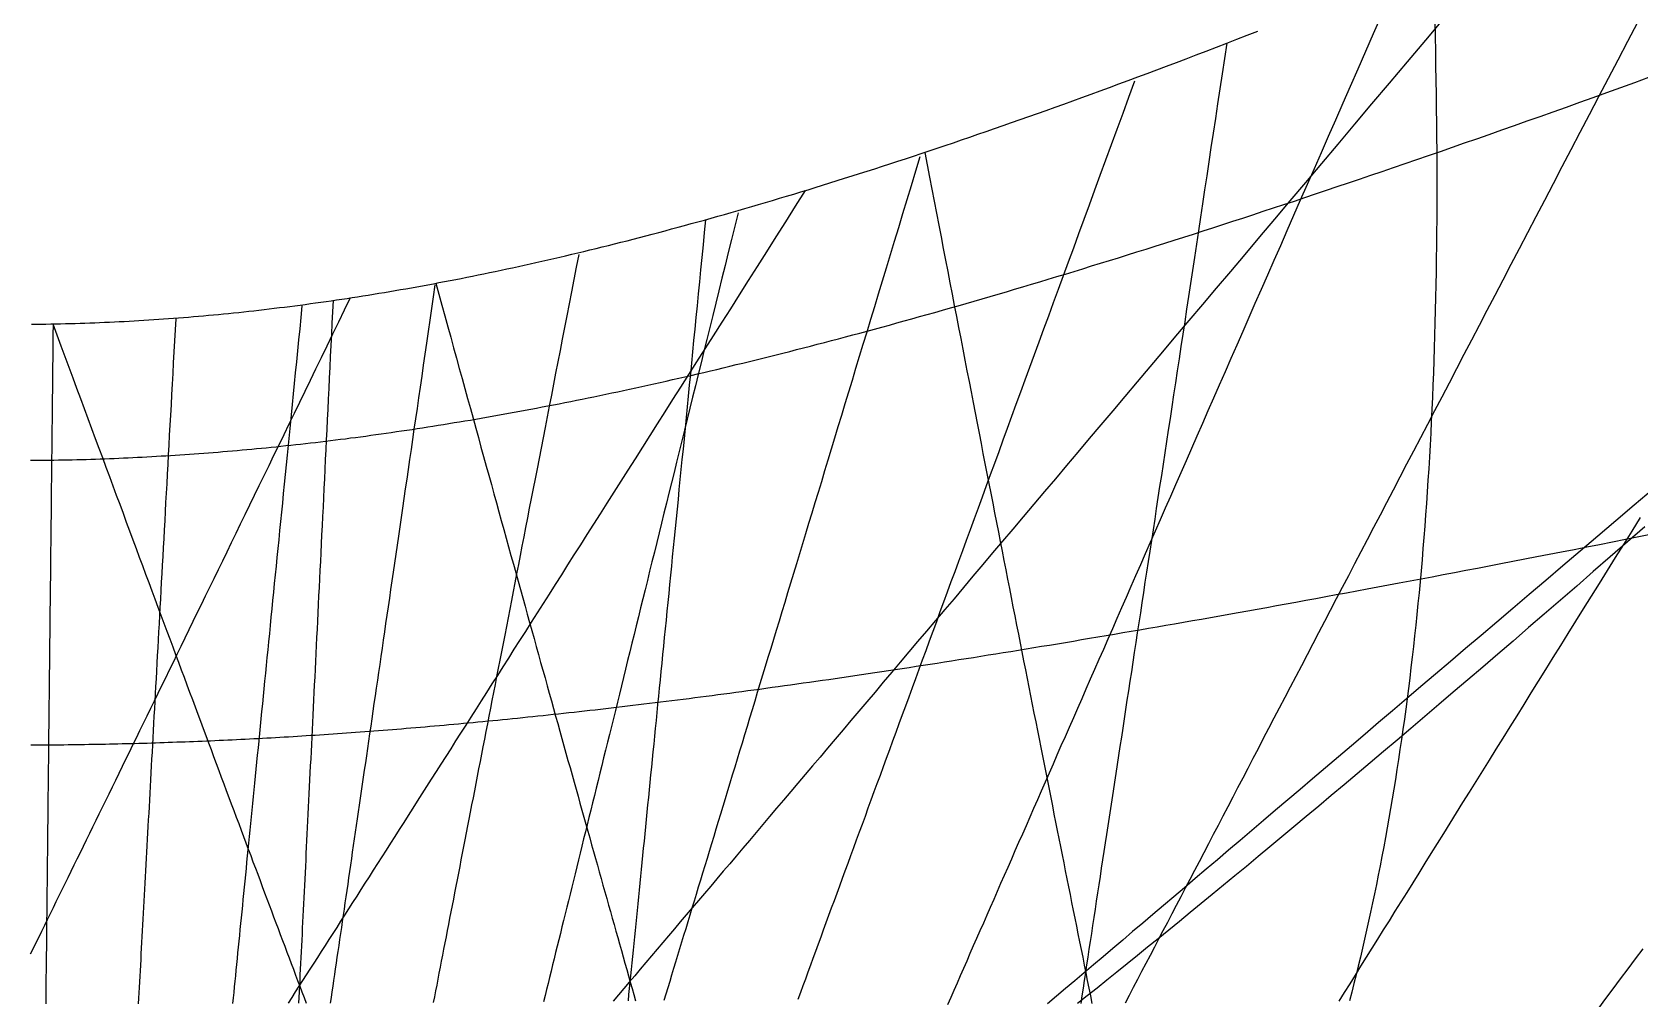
# Model space of a CAD drawing. Header units: millimetres. Extents: x -571 to 571, y -403 to 280.
# Drawn here: x 3.2 to 287.2, y -79.4 to 91.4 of the extents above; entities that cross this region are included whole.
import ezdxf

# ---------------------------------------------------------------- set-up
doc = ezdxf.new("R2010")
doc.units = ezdxf.units.MM
for name, color, linetype in [('ASR1', 6, 'Continuous'), ('DECL', 30, 'Continuous'), ('FAJR', 4, 'Continuous'), ('HOUR', 7, 'Continuous'), ('HOUR20', 8, 'Continuous'), ('RISE', 3, 'Continuous'), ('SET', 2, 'Continuous'), ('TEMP', 5, 'Continuous')]:
    doc.layers.add(name, color=color, linetype=linetype)

msp = doc.modelspace()

# ---------------------------------------------------------------- linework, layer by layer
at = {"layer": 'ASR1'}
msp.add_lwpolyline([(250.94, 93.25), (251, 90.63), (251.06, 88.02), (251.11, 85.44), (251.15, 82.88), (251.19, 80.34), (251.22, 77.82), (251.25, 75.32), (251.27, 72.84), (251.29, 70.38), (251.3, 67.94), (251.31, 65.51), (251.3, 63.11), (251.3, 60.72), (251.29, 58.35), (251.27, 55.99), (251.25, 53.66), (251.22, 51.34), (251.18, 49.04), (251.14, 46.75), (251.1, 44.48), (251.05, 42.22), (250.99, 39.99), (250.93, 37.76), (250.86, 35.55), (250.79, 33.36), (250.71, 31.18), (250.62, 29.01), (250.53, 26.86), (250.44, 24.73), (250.34, 22.61), (250.23, 20.5), (250.12, 18.4), (250, 16.32), (249.88, 14.25), (249.75, 12.2), (249.62, 10.15), (249.48, 8.12), (249.33, 6.11), (249.18, 4.1), (249.03, 2.11), (248.87, 0.13), (248.7, -1.84), (248.53, -3.8), (248.35, -5.74), (248.17, -7.68), (247.99, -9.6), (247.79, -11.51), (247.6, -13.41), (247.39, -15.3), (247.18, -17.18), (246.97, -19.04), (246.75, -20.9), (246.53, -22.75), (246.3, -24.58), (246.06, -26.41), (245.82, -28.22), (245.58, -30.02), (245.33, -31.82), (245.07, -33.6), (244.81, -35.38), (244.55, -37.14), (244.28, -38.9), (244, -40.64), (243.72, -42.38), (243.44, -44.1), (243.15, -45.82), (242.85, -47.52), (242.55, -49.22), (242.24, -50.91), (241.93, -52.59), (241.61, -54.26), (241.29, -55.92), (240.97, -57.57), (240.64, -59.22), (240.3, -60.85), (239.96, -62.48), (239.61, -64.1), (239.26, -65.7), (238.91, -67.3), (238.55, -68.9), (238.18, -70.48), (237.81, -72.05), (237.43, -73.62), (237.05, -75.18), (236.67, -76.73), (236.28, -78.27), (235.88, -79.8)], dxfattribs=at)
at = {"layer": 'DECL'}
for points in [[(3.01, 39.78), (3.87, 39.79), (4.73, 39.8), (5.59, 39.81), (6.45, 39.82), (7.31, 39.84), (8.18, 39.86), (9.04, 39.88), (9.9, 39.9), (10.76, 39.92), (11.62, 39.95), (12.49, 39.98), (13.35, 40.01), (14.22, 40.04), (15.08, 40.07), (15.95, 40.11), (16.81, 40.15), (17.68, 40.19), (18.54, 40.23), (19.41, 40.28), (20.28, 40.32), (21.15, 40.37), (22.02, 40.42), (22.89, 40.47), (23.76, 40.53), (24.64, 40.59), (25.51, 40.64), (26.38, 40.71), (27.26, 40.77), (28.13, 40.83), (29.01, 40.9), (29.89, 40.97), (30.77, 41.04), (31.65, 41.12), (32.53, 41.19), (33.42, 41.27), (34.3, 41.35), (35.19, 41.43), (36.07, 41.51), (36.96, 41.6), (37.85, 41.69), (38.74, 41.78), (39.64, 41.87), (40.53, 41.97), (41.43, 42.07), (42.32, 42.16), (43.22, 42.27), (44.12, 42.37), (45.03, 42.48), (45.93, 42.58), (46.83, 42.7), (47.74, 42.81), (48.65, 42.92), (49.56, 43.04), (50.48, 43.16), (51.39, 43.28), (52.31, 43.41), (53.23, 43.53), (54.15, 43.66), (55.07, 43.79), (56, 43.93), (56.93, 44.06), (57.86, 44.2), (58.79, 44.34), (59.72, 44.49), (60.66, 44.63), (61.6, 44.78), (62.54, 44.93), (63.48, 45.08), (64.43, 45.24), (65.38, 45.4), (66.33, 45.56), (67.29, 45.72), (68.24, 45.89), (69.2, 46.05), (70.17, 46.23), (71.13, 46.4), (72.1, 46.57), (73.07, 46.75), (74.05, 46.93), (75.03, 47.12), (76.01, 47.31), (76.99, 47.49), (77.98, 47.69), (78.97, 47.88), (79.96, 48.08), (80.96, 48.28), (81.96, 48.48), (82.96, 48.69), (83.97, 48.9), (84.98, 49.11), (86, 49.32), (87.02, 49.54), (88.04, 49.76), (89.06, 49.98), (90.09, 50.21), (91.13, 50.44), (92.16, 50.67), (93.21, 50.91), (94.25, 51.14), (95.3, 51.39), (96.36, 51.63), (97.41, 51.88), (98.48, 52.13), (99.54, 52.38), (100.62, 52.64), (101.69, 52.9), (102.77, 53.17), (103.86, 53.43), (104.95, 53.7), (106.04, 53.98), (107.14, 54.25), (108.25, 54.53), (109.36, 54.82), (110.47, 55.11), (111.59, 55.4), (112.72, 55.69), (113.85, 55.99), (114.98, 56.29), (116.12, 56.6), (117.27, 56.91), (118.42, 57.22), (119.58, 57.54), (120.75, 57.86), (121.92, 58.18), (123.09, 58.51), (124.27, 58.84), (125.46, 59.18), (126.66, 59.52), (127.86, 59.87), (129.07, 60.21), (130.28, 60.57), (131.5, 60.92), (132.73, 61.28), (133.96, 61.65), (135.2, 62.02), (136.45, 62.39), (137.7, 62.77), (138.97, 63.16), (140.23, 63.54), (141.51, 63.93), (142.8, 64.33), (144.09, 64.73), (145.39, 65.14), (146.7, 65.55), (148.01, 65.97), (149.33, 66.39), (150.67, 66.81), (152.01, 67.24), (153.36, 67.68), (154.71, 68.12), (156.08, 68.56), (157.45, 69.02), (158.84, 69.47), (160.23, 69.93), (161.63, 70.4), (163.04, 70.88), (164.47, 71.35), (165.9, 71.84), (167.34, 72.33), (168.79, 72.82), (170.25, 73.33), (171.72, 73.83), (173.2, 74.35), (174.7, 74.87), (176.2, 75.39), (177.71, 75.92), (179.24, 76.46), (180.78, 77.01), (182.32, 77.56), (183.88, 78.12), (185.45, 78.68), (187.04, 79.26), (188.63, 79.83), (190.24, 80.42), (191.86, 81.01), (193.5, 81.61), (195.14, 82.22), (196.8, 82.84), (198.48, 83.46), (200.17, 84.09), (201.87, 84.73), (203.58, 85.37), (205.31, 86.03), (207.06, 86.69), (208.82, 87.36), (210.59, 88.04), (212.38, 88.72), (214.19, 89.42), (216.01, 90.12), (217.84, 90.84), (219.7, 91.56)], [(2.86, 15.73), (3.68, 15.73), (4.5, 15.74), (5.32, 15.75), (6.14, 15.76), (6.96, 15.77), (7.78, 15.79), (8.6, 15.8), (9.42, 15.82), (10.24, 15.84), (11.06, 15.86), (11.88, 15.88), (12.7, 15.9), (13.53, 15.93), (14.35, 15.95), (15.17, 15.98), (15.99, 16.01), (16.82, 16.04), (17.64, 16.07), (18.47, 16.11), (19.29, 16.14), (20.12, 16.18), (20.95, 16.22), (21.78, 16.26), (22.61, 16.3), (23.43, 16.35), (24.27, 16.39), (25.1, 16.44), (25.93, 16.49), (26.76, 16.54), (27.6, 16.59), (28.43, 16.64), (29.27, 16.7), (30.1, 16.75), (30.94, 16.81), (31.78, 16.87), (32.62, 16.93), (33.46, 16.99), (34.3, 17.06), (35.15, 17.12), (35.99, 17.19), (36.84, 17.26), (37.69, 17.33), (38.53, 17.4), (39.38, 17.48), (40.24, 17.55), (41.09, 17.63), (41.94, 17.71), (42.8, 17.79), (43.66, 17.88), (44.52, 17.96), (45.38, 18.05), (46.24, 18.13), (47.1, 18.22), (47.97, 18.32), (48.84, 18.41), (49.71, 18.5), (50.58, 18.6), (51.45, 18.7), (52.32, 18.8), (53.2, 18.9), (54.08, 19.01), (54.96, 19.11), (55.84, 19.22), (56.73, 19.33), (57.61, 19.44), (58.5, 19.55), (59.39, 19.67), (60.29, 19.78), (61.18, 19.9), (62.08, 20.02), (62.98, 20.15), (63.88, 20.27), (64.79, 20.4), (65.69, 20.53), (66.6, 20.66), (67.51, 20.79), (68.43, 20.92), (69.35, 21.06), (70.27, 21.2), (71.19, 21.34), (72.11, 21.48), (73.04, 21.62), (73.97, 21.77), (74.91, 21.92), (75.84, 22.07), (76.78, 22.22), (77.73, 22.38), (78.67, 22.53), (79.62, 22.69), (80.57, 22.85), (81.53, 23.02), (82.49, 23.18), (83.45, 23.35), (84.41, 23.52), (85.38, 23.69), (86.35, 23.86), (87.33, 24.04), (88.31, 24.22), (89.29, 24.4), (90.28, 24.58), (91.27, 24.77), (92.26, 24.96), (93.26, 25.15), (94.26, 25.34), (95.26, 25.54), (96.27, 25.73), (97.29, 25.93), (98.3, 26.14), (99.33, 26.34), (100.35, 26.55), (101.38, 26.76), (102.41, 26.97), (103.45, 27.19), (104.5, 27.41), (105.54, 27.63), (106.6, 27.85), (107.65, 28.07), (108.71, 28.3), (109.78, 28.53), (110.85, 28.77), (111.93, 29.01), (113.01, 29.24), (114.09, 29.49), (115.18, 29.73), (116.28, 29.98), (117.38, 30.23), (118.49, 30.49), (119.6, 30.74), (120.72, 31), (121.84, 31.27), (122.97, 31.53), (124.11, 31.8), (125.25, 32.07), (126.39, 32.35), (127.55, 32.63), (128.7, 32.91), (129.87, 33.19), (131.04, 33.48), (132.22, 33.77), (133.4, 34.07), (134.59, 34.37), (135.79, 34.67), (136.99, 34.97), (138.2, 35.28), (139.42, 35.59), (140.64, 35.91), (141.87, 36.23), (143.11, 36.55), (144.36, 36.88), (145.61, 37.21), (146.87, 37.54), (148.14, 37.88), (149.41, 38.22), (150.7, 38.57), (151.99, 38.92), (153.29, 39.27), (154.6, 39.63), (155.91, 39.99), (157.24, 40.36), (158.57, 40.73), (159.91, 41.11), (161.26, 41.48), (162.62, 41.87), (163.99, 42.26), (165.37, 42.65), (166.75, 43.04), (168.15, 43.45), (169.56, 43.85), (170.97, 44.26), (172.4, 44.68), (173.83, 45.1), (175.28, 45.52), (176.73, 45.95), (178.2, 46.39), (179.68, 46.83), (181.17, 47.28), (182.67, 47.73), (184.18, 48.18), (185.7, 48.64), (187.23, 49.11), (188.78, 49.58), (190.33, 50.06), (191.9, 50.54), (193.48, 51.03), (195.08, 51.53), (196.68, 52.03), (198.3, 52.54), (199.94, 53.05), (201.58, 53.57), (203.24, 54.09), (204.91, 54.63), (206.6, 55.17), (208.3, 55.71), (210.02, 56.26), (211.75, 56.82), (213.49, 57.39), (215.25, 57.96), (217.03, 58.54), (218.82, 59.12), (220.63, 59.72), (222.45, 60.32), (224.29, 60.93), (226.15, 61.54), (228.02, 62.17), (229.91, 62.8), (231.82, 63.44), (233.74, 64.09), (235.69, 64.75), (237.65, 65.41), (239.63, 66.08), (241.64, 66.77), (243.66, 67.46), (245.7, 68.16), (247.76, 68.87), (249.84, 69.58), (251.94, 70.31), (254.07, 71.05), (256.21, 71.8), (258.38, 72.55), (260.57, 73.32), (262.78, 74.1), (265.02, 74.89), (267.28, 75.69), (269.57, 76.5), (271.88, 77.32), (274.21, 78.15), (276.57, 79), (278.96, 79.85), (281.38, 80.72), (283.82, 81.6), (286.29, 82.49), (288.79, 83.4)], [(2.92, -34.56), (3.65, -34.56), (4.38, -34.55), (5.11, -34.55), (5.84, -34.54), (6.57, -34.54), (7.31, -34.53), (8.04, -34.52), (8.77, -34.52), (9.5, -34.51), (10.23, -34.5), (10.96, -34.49), (11.7, -34.48), (12.43, -34.47), (13.16, -34.45), (13.9, -34.44), (14.63, -34.43), (15.37, -34.41), (16.1, -34.4), (16.84, -34.38), (17.57, -34.37), (18.31, -34.35), (19.05, -34.33), (19.79, -34.32), (20.52, -34.3), (21.26, -34.28), (22, -34.26), (22.74, -34.24), (23.48, -34.22), (24.22, -34.19), (24.97, -34.17), (25.71, -34.15), (26.45, -34.12), (27.2, -34.1), (27.94, -34.07), (28.69, -34.04), (29.44, -34.02), (30.18, -33.99), (30.93, -33.96), (31.68, -33.93), (32.43, -33.9), (33.19, -33.87), (33.94, -33.84), (34.69, -33.81), (35.45, -33.77), (36.2, -33.74), (36.96, -33.71), (37.72, -33.67), (38.48, -33.63), (39.24, -33.6), (40, -33.56), (40.76, -33.52), (41.53, -33.48), (42.29, -33.44), (43.06, -33.4), (43.83, -33.36), (44.59, -33.32), (45.36, -33.28), (46.14, -33.23), (46.91, -33.19), (47.69, -33.14), (48.46, -33.1), (49.24, -33.05), (50.02, -33.01), (50.8, -32.96), (51.58, -32.91), (52.37, -32.86), (53.15, -32.81), (53.94, -32.76), (54.73, -32.7), (55.52, -32.65), (56.31, -32.6), (57.11, -32.54), (57.9, -32.49), (58.7, -32.43), (59.5, -32.37), (60.3, -32.32), (61.11, -32.26), (61.91, -32.2), (62.72, -32.14), (63.53, -32.08), (64.34, -32.01), (65.15, -31.95), (65.97, -31.89), (66.79, -31.82), (67.61, -31.76), (68.43, -31.69), (69.26, -31.62), (70.08, -31.55), (70.91, -31.48), (71.74, -31.41), (72.58, -31.34), (73.42, -31.27), (74.25, -31.2), (75.1, -31.12), (75.94, -31.05), (76.79, -30.97), (77.63, -30.9), (78.49, -30.82), (79.34, -30.74), (80.2, -30.66), (81.06, -30.58), (81.92, -30.5), (82.79, -30.41), (83.65, -30.33), (84.53, -30.25), (85.4, -30.16), (86.28, -30.07), (87.16, -29.99), (88.04, -29.9), (88.93, -29.81), (89.82, -29.72), (90.71, -29.62), (91.6, -29.53), (92.5, -29.44), (93.41, -29.34), (94.31, -29.25), (95.22, -29.15), (96.13, -29.05), (97.05, -28.95), (97.97, -28.85), (98.89, -28.75), (99.82, -28.64), (100.75, -28.54), (101.68, -28.44), (102.62, -28.33), (103.56, -28.22), (104.51, -28.11), (105.46, -28), (106.41, -27.89), (107.37, -27.78), (108.33, -27.66), (109.3, -27.55), (110.27, -27.43), (111.24, -27.32), (112.22, -27.2), (113.2, -27.08), (114.19, -26.95), (115.18, -26.83), (116.18, -26.71), (117.18, -26.58), (118.19, -26.46), (119.2, -26.33), (120.21, -26.2), (121.23, -26.07), (122.26, -25.93), (123.29, -25.8), (124.32, -25.67), (125.36, -25.53), (126.41, -25.39), (127.46, -25.25), (128.51, -25.11), (129.57, -24.97), (130.64, -24.82), (131.71, -24.68), (132.79, -24.53), (133.88, -24.38), (134.96, -24.23), (136.06, -24.08), (137.16, -23.92), (138.27, -23.77), (139.38, -23.61), (140.5, -23.45), (141.63, -23.29), (142.76, -23.13), (143.9, -22.97), (145.04, -22.8), (146.19, -22.63), (147.35, -22.46), (148.51, -22.29), (149.69, -22.12), (150.86, -21.95), (152.05, -21.77), (153.24, -21.59), (154.44, -21.41), (155.65, -21.23), (156.86, -21.04), (158.09, -20.86), (159.32, -20.67), (160.55, -20.48), (161.8, -20.29), (163.05, -20.09), (164.31, -19.89), (165.58, -19.7), (166.86, -19.49), (168.15, -19.29), (169.44, -19.09), (170.75, -18.88), (172.06, -18.67), (173.38, -18.46), (174.71, -18.24), (176.05, -18.03), (177.4, -17.81), (178.76, -17.58), (180.13, -17.36), (181.5, -17.13), (182.89, -16.91), (184.29, -16.67), (185.7, -16.44), (187.12, -16.2), (188.54, -15.96), (189.98, -15.72), (191.43, -15.48), (192.89, -15.23), (194.37, -14.98), (195.85, -14.72), (197.34, -14.47), (198.85, -14.21), (200.37, -13.95), (201.9, -13.68), (203.44, -13.41), (205, -13.14), (206.56, -12.87), (208.14, -12.59), (209.74, -12.31), (211.34, -12.03), (212.96, -11.74), (214.6, -11.45), (216.24, -11.15), (217.91, -10.86), (219.58, -10.56), (221.27, -10.25), (222.97, -9.94), (224.69, -9.63), (226.43, -9.31), (228.18, -8.99), (229.95, -8.67), (231.73, -8.34), (233.53, -8.01), (235.34, -7.68), (237.17, -7.34), (239.02, -6.99), (240.89, -6.65), (242.77, -6.29), (244.67, -5.94), (246.59, -5.58), (248.53, -5.21), (250.49, -4.84), (252.46, -4.47), (254.46, -4.09), (256.47, -3.7), (258.51, -3.31), (260.57, -2.92), (262.65, -2.52), (264.75, -2.11), (266.87, -1.7), (269.01, -1.29), (271.18, -0.87), (273.37, -0.44), (275.58, -0.01), (277.81, 0.43), (280.08, 0.87), (282.36, 1.32), (284.67, 1.78), (287.01, 2.24), (289.37, 2.71)]]:
    msp.add_lwpolyline(points, dxfattribs=at)
at = {"layer": 'FAJR'}
msp.add_lwpolyline([(288.07, 3.99), (284.98, 1.3), (281.95, -1.34), (278.96, -3.94), (276.03, -6.48), (273.15, -8.98), (270.31, -11.43), (267.52, -13.84), (264.78, -16.2), (262.08, -18.52), (259.42, -20.8), (256.8, -23.05), (254.23, -25.25), (251.69, -27.42), (249.19, -29.55), (246.73, -31.64), (244.3, -33.7), (241.91, -35.72), (239.55, -37.72), (237.23, -39.68), (234.94, -41.61), (232.68, -43.51), (230.45, -45.37), (228.25, -47.22), (226.08, -49.03), (223.94, -50.81), (221.83, -52.57), (219.74, -54.3), (217.68, -56.01), (215.65, -57.69), (213.64, -59.34), (211.65, -60.98), (209.69, -62.59), (207.76, -64.17), (205.84, -65.74), (203.95, -67.28), (202.08, -68.8), (200.23, -70.3), (198.41, -71.78), (196.6, -73.24), (194.81, -74.68), (193.04, -76.11), (191.3, -77.51), (189.57, -78.89), (187.85, -80.26)], dxfattribs=at)
at = {"layer": 'HOUR'}
for points in [[(286.76, 93.11), (285, 89.74), (283.27, 86.43), (281.57, 83.17), (279.89, 79.96), (278.24, 76.79), (276.61, 73.67), (275.01, 70.6), (273.43, 67.58), (271.87, 64.59), (270.33, 61.65), (268.82, 58.76), (267.33, 55.9), (265.86, 53.08), (264.4, 50.3), (262.97, 47.56), (261.56, 44.86), (260.17, 42.19), (258.79, 39.56), (257.44, 36.96), (256.1, 34.4), (254.78, 31.87), (253.47, 29.37), (252.18, 26.9), (250.91, 24.47), (249.66, 22.06), (248.41, 19.69), (247.19, 17.34), (245.98, 15.02), (244.78, 12.73), (243.6, 10.47), (242.43, 8.23), (241.28, 6.02), (240.14, 3.84), (239.01, 1.68), (237.89, -0.46), (236.79, -2.57), (235.7, -4.66), (234.62, -6.72), (233.55, -8.77), (232.5, -10.79), (231.45, -12.78), (230.42, -14.76), (229.4, -16.72), (228.39, -18.65), (227.39, -20.57), (226.4, -22.47), (225.42, -24.34), (224.45, -26.2), (223.49, -28.04), (222.54, -29.86), (221.6, -31.66), (220.66, -33.45), (219.74, -35.22), (218.82, -36.97), (217.92, -38.7), (217.02, -40.42), (216.13, -42.12), (215.25, -43.81), (214.38, -45.48), (213.51, -47.13), (212.66, -48.78), (211.81, -50.4), (210.97, -52.01), (210.13, -53.61), (209.31, -55.19), (208.49, -56.76), (207.67, -58.32), (206.87, -59.86), (206.07, -61.39), (205.27, -62.91), (204.49, -64.42), (203.71, -65.91), (202.94, -67.39), (202.17, -68.86), (201.41, -70.31), (200.65, -71.76), (199.9, -73.19), (199.16, -74.62), (198.42, -76.03), (197.69, -77.43), (196.97, -78.82), (196.25, -80.2)], [(160, 69.36), (159.22, 66.79), (158.45, 64.24), (157.69, 61.74), (156.94, 59.26), (156.2, 56.82), (155.46, 54.41), (154.74, 52.04), (154.03, 49.69), (153.33, 47.37), (152.63, 45.08), (151.95, 42.82), (151.27, 40.59), (150.6, 38.38), (149.94, 36.2), (149.29, 34.05), (148.64, 31.92), (148, 29.82), (147.37, 27.74), (146.75, 25.69), (146.13, 23.65), (145.52, 21.65), (144.92, 19.66), (144.33, 17.7), (143.74, 15.76), (143.15, 13.84), (142.58, 11.94), (142.01, 10.06), (141.44, 8.2), (140.88, 6.36), (140.33, 4.54), (139.79, 2.74), (139.25, 0.95), (138.71, -0.81), (138.18, -2.56), (137.65, -4.29), (137.14, -6), (136.62, -7.7), (136.11, -9.38), (135.61, -11.04), (135.11, -12.69), (134.61, -14.32), (134.12, -15.93), (133.64, -17.53), (133.15, -19.12), (132.68, -20.69), (132.21, -22.25), (131.74, -23.79), (131.27, -25.32), (130.81, -26.84), (130.36, -28.34), (129.91, -29.83), (129.46, -31.31), (129.01, -32.77), (128.57, -34.23), (128.14, -35.66), (127.7, -37.09), (127.27, -38.51), (126.85, -39.91), (126.42, -41.31), (126, -42.69), (125.59, -44.06), (125.18, -45.42), (124.77, -46.77), (124.36, -48.11), (123.96, -49.44), (123.56, -50.75), (123.16, -52.06), (122.77, -53.36), (122.38, -54.65), (121.99, -55.93), (121.6, -57.2), (121.22, -58.46), (120.84, -59.71), (120.46, -60.96), (120.09, -62.19), (119.72, -63.42), (119.35, -64.63), (118.98, -65.84), (118.62, -67.04), (118.25, -68.23), (117.89, -69.42), (117.54, -70.6), (117.18, -71.77), (116.83, -72.93), (116.48, -74.08), (116.13, -75.23), (115.79, -76.37), (115.44, -77.5), (115.1, -78.62), (114.76, -79.74)], [(74.32, 46.71), (74.01, 44.61), (73.71, 42.53), (73.41, 40.48), (73.12, 38.46), (72.83, 36.45), (72.54, 34.47), (72.25, 32.52), (71.97, 30.58), (71.69, 28.67), (71.42, 26.78), (71.15, 24.91), (70.88, 23.06), (70.61, 21.24), (70.35, 19.43), (70.09, 17.64), (69.83, 15.87), (69.57, 14.12), (69.32, 12.38), (69.07, 10.67), (68.82, 8.97), (68.58, 7.29), (68.33, 5.62), (68.09, 3.98), (67.86, 2.35), (67.62, 0.73), (67.39, -0.87), (67.16, -2.45), (66.93, -4.02), (66.7, -5.57), (66.48, -7.11), (66.26, -8.63), (66.04, -10.15), (65.82, -11.64), (65.6, -13.12), (65.39, -14.59), (65.18, -16.05), (64.97, -17.49), (64.76, -18.93), (64.55, -20.34), (64.35, -21.75), (64.14, -23.14), (63.94, -24.53), (63.74, -25.9), (63.54, -27.26), (63.35, -28.61), (63.15, -29.94), (62.96, -31.27), (62.77, -32.59), (62.58, -33.89), (62.39, -35.19), (62.2, -36.47), (62.02, -37.75), (61.83, -39.01), (61.65, -40.27), (61.47, -41.51), (61.29, -42.75), (61.11, -43.98), (60.93, -45.19), (60.75, -46.4), (60.58, -47.6), (60.41, -48.8), (60.23, -49.98), (60.06, -51.16), (59.89, -52.32), (59.72, -53.48), (59.55, -54.63), (59.39, -55.78), (59.22, -56.91), (59.06, -58.04), (58.9, -59.16), (58.73, -60.27), (58.57, -61.38), (58.41, -62.48), (58.25, -63.57), (58.09, -64.65), (57.94, -65.73), (57.78, -66.8), (57.63, -67.87), (57.47, -68.93), (57.32, -69.98), (57.17, -71.03), (57.01, -72.06), (56.86, -73.1), (56.71, -74.13), (56.57, -75.15), (56.42, -76.16), (56.27, -77.17), (56.12, -78.18), (55.98, -79.18), (55.83, -80.17)], [(6.85, 39.81), (6.83, 37.84), (6.81, 35.9), (6.79, 33.99), (6.77, 32.09), (6.75, 30.22), (6.73, 28.37), (6.71, 26.53), (6.69, 24.72), (6.67, 22.93), (6.65, 21.16), (6.63, 19.4), (6.61, 17.67), (6.59, 15.95), (6.58, 14.25), (6.56, 12.57), (6.54, 10.91), (6.52, 9.26), (6.5, 7.63), (6.49, 6.02), (6.47, 4.42), (6.45, 2.84), (6.44, 1.27), (6.42, -0.28), (6.4, -1.82), (6.39, -3.34), (6.37, -4.85), (6.35, -6.34), (6.34, -7.83), (6.32, -9.29), (6.3, -10.75), (6.29, -12.19), (6.27, -13.61), (6.26, -15.03), (6.24, -16.43), (6.23, -17.82), (6.21, -19.2), (6.2, -20.57), (6.18, -21.92), (6.17, -23.27), (6.15, -24.6), (6.14, -25.92), (6.13, -27.23), (6.11, -28.53), (6.1, -29.82), (6.08, -31.1), (6.07, -32.37), (6.06, -33.63), (6.04, -34.88), (6.03, -36.12), (6.02, -37.35), (6, -38.57), (5.99, -39.78), (5.98, -40.98), (5.96, -42.18), (5.95, -43.36), (5.94, -44.54), (5.92, -45.71), (5.91, -46.87), (5.9, -48.02), (5.89, -49.17), (5.88, -50.3), (5.86, -51.43), (5.85, -52.55), (5.84, -53.66), (5.83, -54.77), (5.81, -55.87), (5.8, -56.96), (5.79, -58.04), (5.78, -59.12), (5.77, -60.19), (5.76, -61.26), (5.74, -62.31), (5.73, -63.36), (5.72, -64.41), (5.71, -65.44), (5.7, -66.47), (5.69, -67.5), (5.68, -68.52), (5.67, -69.53), (5.66, -70.54), (5.64, -71.54), (5.63, -72.54), (5.62, -73.53), (5.61, -74.51), (5.6, -75.49), (5.59, -76.46), (5.58, -77.43), (5.57, -78.4), (5.56, -79.35), (5.55, -80.31)]]:
    msp.add_lwpolyline(points, dxfattribs=at)
at = {"layer": 'HOUR20'}
for points in [[(241.49, 94.27), (240.09, 91.08), (238.72, 87.94), (237.36, 84.85), (236.03, 81.8), (234.71, 78.8), (233.41, 75.84), (232.13, 72.93), (230.87, 70.05), (229.63, 67.22), (228.41, 64.43), (227.2, 61.67), (226.01, 58.96), (224.83, 56.28), (223.68, 53.64), (222.53, 51.03), (221.4, 48.46), (220.29, 45.92), (219.19, 43.41), (218.11, 40.94), (217.04, 38.49), (215.98, 36.08), (214.93, 33.7), (213.9, 31.35), (212.88, 29.02), (211.88, 26.73), (210.88, 24.46), (209.9, 22.22), (208.93, 20.01), (207.97, 17.82), (207.02, 15.66), (206.09, 13.52), (205.16, 11.41), (204.24, 9.32), (203.34, 7.25), (202.44, 5.21), (201.56, 3.19), (200.68, 1.19), (199.81, -0.79), (198.96, -2.74), (198.11, -4.68), (197.27, -6.59), (196.44, -8.49), (195.61, -10.36), (194.8, -12.22), (194, -14.05), (193.2, -15.87), (192.41, -17.67), (191.63, -19.45), (190.85, -21.22), (190.09, -22.96), (189.33, -24.7), (188.58, -26.41), (187.83, -28.11), (187.1, -29.79), (186.37, -31.46), (185.64, -33.11), (184.92, -34.74), (184.21, -36.36), (183.51, -37.97), (182.81, -39.56), (182.12, -41.14), (181.43, -42.7), (180.75, -44.25), (180.08, -45.79), (179.41, -47.31), (178.75, -48.83), (178.09, -50.32), (177.44, -51.81), (176.79, -53.28), (176.15, -54.74), (175.52, -56.19), (174.89, -57.63), (174.26, -59.06), (173.64, -60.48), (173.03, -61.88), (172.41, -63.27), (171.81, -64.66), (171.21, -66.03), (170.61, -67.39), (170.02, -68.74), (169.43, -70.08), (168.84, -71.41), (168.26, -72.74), (167.69, -74.05), (167.12, -75.35), (166.55, -76.65), (165.99, -77.93), (165.43, -79.21), (164.87, -80.47)], [(197.91, 82.69), (196.86, 79.82), (195.82, 76.99), (194.8, 74.2), (193.79, 71.45), (192.79, 68.74), (191.81, 66.07), (190.85, 63.43), (189.89, 60.83), (188.95, 58.26), (188.02, 55.73), (187.11, 53.23), (186.2, 50.76), (185.31, 48.33), (184.43, 45.92), (183.56, 43.55), (182.7, 41.21), (181.85, 38.89), (181.01, 36.61), (180.19, 34.35), (179.37, 32.12), (178.56, 29.91), (177.76, 27.74), (176.97, 25.58), (176.19, 23.46), (175.42, 21.35), (174.66, 19.28), (173.91, 17.22), (173.16, 15.19), (172.43, 13.18), (171.7, 11.19), (170.98, 9.23), (170.26, 7.28), (169.56, 5.36), (168.86, 3.46), (168.17, 1.58), (167.49, -0.29), (166.81, -2.13), (166.14, -3.95), (165.48, -5.76), (164.83, -7.55), (164.18, -9.32), (163.54, -11.07), (162.9, -12.8), (162.27, -14.52), (161.65, -16.22), (161.03, -17.91), (160.42, -19.58), (159.81, -21.23), (159.21, -22.87), (158.62, -24.49), (158.03, -26.1), (157.44, -27.69), (156.86, -29.27), (156.29, -30.83), (155.72, -32.39), (155.16, -33.92), (154.6, -35.45), (154.05, -36.96), (153.5, -38.45), (152.95, -39.94), (152.41, -41.41), (151.88, -42.87), (151.35, -44.32), (150.82, -45.76), (150.3, -47.18), (149.78, -48.59), (149.27, -49.99), (148.76, -51.39), (148.25, -52.76), (147.75, -54.13), (147.25, -55.49), (146.76, -56.84), (146.27, -58.18), (145.78, -59.51), (145.3, -60.82), (144.82, -62.13), (144.34, -63.43), (143.87, -64.72), (143.4, -66), (142.93, -67.27), (142.47, -68.53), (142.01, -69.79), (141.55, -71.03), (141.1, -72.27), (140.65, -73.49), (140.2, -74.71), (139.76, -75.92), (139.32, -77.13), (138.88, -78.32), (138.45, -79.51)], [(127.86, 59.44), (127.28, 57.07), (126.7, 54.74), (126.13, 52.44), (125.57, 50.16), (125.02, 47.92), (124.47, 45.7), (123.93, 43.51), (123.4, 41.34), (122.87, 39.21), (122.35, 37.1), (121.84, 35.01), (121.33, 32.95), (120.82, 30.91), (120.33, 28.89), (119.84, 26.9), (119.35, 24.93), (118.87, 22.98), (118.4, 21.06), (117.93, 19.15), (117.46, 17.27), (117, 15.4), (116.55, 13.56), (116.1, 11.74), (115.65, 9.93), (115.21, 8.15), (114.78, 6.38), (114.35, 4.63), (113.92, 2.9), (113.5, 1.18), (113.08, -0.51), (112.66, -2.19), (112.25, -3.86), (111.85, -5.5), (111.45, -7.13), (111.05, -8.75), (110.65, -10.35), (110.26, -11.94), (109.87, -13.51), (109.49, -15.06), (109.11, -16.6), (108.73, -18.13), (108.36, -19.65), (107.99, -21.15), (107.62, -22.63), (107.26, -24.11), (106.9, -25.57), (106.54, -27.02), (106.19, -28.46), (105.84, -29.88), (105.49, -31.29), (105.14, -32.69), (104.8, -34.08), (104.46, -35.46), (104.12, -36.83), (103.79, -38.18), (103.46, -39.53), (103.13, -40.86), (102.8, -42.19), (102.48, -43.5), (102.16, -44.8), (101.84, -46.1), (101.52, -47.38), (101.21, -48.65), (100.9, -49.92), (100.59, -51.17), (100.28, -52.42), (99.98, -53.66), (99.67, -54.89), (99.37, -56.1), (99.07, -57.32), (98.78, -58.52), (98.48, -59.71), (98.19, -60.9), (97.9, -62.08), (97.61, -63.25), (97.32, -64.41), (97.04, -65.56), (96.76, -66.71), (96.48, -67.85), (96.2, -68.98), (95.92, -70.11), (95.64, -71.22), (95.37, -72.34), (95.1, -73.44), (94.83, -74.54), (94.56, -75.63), (94.29, -76.71), (94.03, -77.79), (93.76, -78.86), (93.5, -79.93)], [(99.71, 52.07), (99.28, 49.86), (98.85, 47.67), (98.43, 45.52), (98.02, 43.39), (97.61, 41.28), (97.21, 39.21), (96.81, 37.15), (96.41, 35.12), (96.02, 33.12), (95.64, 31.13), (95.25, 29.17), (94.88, 27.23), (94.51, 25.32), (94.14, 23.42), (93.77, 21.55), (93.41, 19.7), (93.06, 17.86), (92.7, 16.05), (92.35, 14.25), (92.01, 12.48), (91.67, 10.72), (91.33, 8.98), (90.99, 7.26), (90.66, 5.56), (90.34, 3.87), (90.01, 2.2), (89.69, 0.55), (89.37, -1.09), (89.06, -2.71), (88.74, -4.32), (88.43, -5.91), (88.13, -7.48), (87.83, -9.04), (87.52, -10.59), (87.23, -12.12), (86.93, -13.63), (86.64, -15.14), (86.35, -16.63), (86.06, -18.1), (85.78, -19.57), (85.5, -21.02), (85.22, -22.46), (84.94, -23.88), (84.67, -25.3), (84.39, -26.7), (84.12, -28.09), (83.85, -29.46), (83.59, -30.83), (83.33, -32.19), (83.06, -33.53), (82.8, -34.87), (82.55, -36.19), (82.29, -37.5), (82.04, -38.8), (81.79, -40.1), (81.54, -41.38), (81.29, -42.65), (81.05, -43.91), (80.8, -45.17), (80.56, -46.41), (80.32, -47.65), (80.08, -48.87), (79.84, -50.09), (79.61, -51.3), (79.38, -52.5), (79.14, -53.69), (78.91, -54.87), (78.69, -56.05), (78.46, -57.22), (78.23, -58.37), (78.01, -59.53), (77.79, -60.67), (77.57, -61.8), (77.35, -62.93), (77.13, -64.05), (76.91, -65.17), (76.7, -66.28), (76.48, -67.37), (76.27, -68.47), (76.06, -69.55), (75.85, -70.63), (75.64, -71.71), (75.43, -72.77), (75.23, -73.83), (75.02, -74.89), (74.82, -75.93), (74.62, -76.98), (74.42, -78.01), (74.22, -79.04), (74.02, -80.07)], [(50.82, 43.01), (50.62, 40.98), (50.42, 38.98), (50.22, 37), (50.03, 35.05), (49.84, 33.11), (49.65, 31.2), (49.46, 29.31), (49.27, 27.45), (49.09, 25.6), (48.91, 23.77), (48.73, 21.96), (48.55, 20.18), (48.37, 18.41), (48.2, 16.66), (48.03, 14.93), (47.86, 13.21), (47.69, 11.52), (47.52, 9.84), (47.36, 8.18), (47.19, 6.54), (47.03, 4.91), (46.87, 3.3), (46.71, 1.7), (46.56, 0.12), (46.4, -1.45), (46.25, -3), (46.09, -4.53), (45.94, -6.05), (45.79, -7.56), (45.64, -9.05), (45.5, -10.53), (45.35, -12), (45.21, -13.45), (45.06, -14.89), (44.92, -16.32), (44.78, -17.73), (44.64, -19.14), (44.5, -20.53), (44.37, -21.9), (44.23, -23.27), (44.1, -24.63), (43.96, -25.97), (43.83, -27.3), (43.7, -28.63), (43.57, -29.94), (43.44, -31.24), (43.31, -32.53), (43.18, -33.81), (43.06, -35.08), (42.93, -36.34), (42.81, -37.59), (42.68, -38.83), (42.56, -40.06), (42.44, -41.29), (42.32, -42.5), (42.2, -43.7), (42.08, -44.9), (41.96, -46.09), (41.85, -47.27), (41.73, -48.44), (41.61, -49.6), (41.5, -50.75), (41.38, -51.9), (41.27, -53.04), (41.16, -54.17), (41.05, -55.29), (40.94, -56.41), (40.83, -57.52), (40.72, -58.62), (40.61, -59.71), (40.5, -60.8), (40.39, -61.88), (40.29, -62.95), (40.18, -64.02), (40.07, -65.08), (39.97, -66.13), (39.87, -67.17), (39.76, -68.22), (39.66, -69.25), (39.56, -70.28), (39.46, -71.3), (39.35, -72.32), (39.25, -73.33), (39.15, -74.33), (39.06, -75.33), (38.96, -76.32), (38.86, -77.31), (38.76, -78.29), (38.66, -79.27), (38.57, -80.24)], [(28.52, 40.75), (28.41, 38.77), (28.31, 36.81), (28.2, 34.88), (28.09, 32.96), (27.99, 31.07), (27.89, 29.2), (27.79, 27.36), (27.69, 25.53), (27.59, 23.72), (27.49, 21.93), (27.39, 20.16), (27.3, 18.41), (27.2, 16.68), (27.11, 14.96), (27.02, 13.27), (26.93, 11.59), (26.83, 9.93), (26.74, 8.28), (26.66, 6.66), (26.57, 5.04), (26.48, 3.45), (26.39, 1.87), (26.31, 0.3), (26.22, -1.25), (26.14, -2.78), (26.06, -4.3), (25.97, -5.81), (25.89, -7.3), (25.81, -8.78), (25.73, -10.25), (25.65, -11.7), (25.57, -13.14), (25.49, -14.56), (25.42, -15.98), (25.34, -17.38), (25.26, -18.77), (25.19, -20.14), (25.11, -21.51), (25.04, -22.86), (24.97, -24.21), (24.89, -25.54), (24.82, -26.86), (24.75, -28.17), (24.68, -29.47), (24.61, -30.76), (24.54, -32.03), (24.47, -33.3), (24.4, -34.56), (24.33, -35.81), (24.26, -37.05), (24.2, -38.28), (24.13, -39.5), (24.06, -40.71), (24, -41.91), (23.93, -43.11), (23.87, -44.29), (23.8, -45.47), (23.74, -46.64), (23.68, -47.8), (23.61, -48.95), (23.55, -50.09), (23.49, -51.23), (23.43, -52.36), (23.36, -53.48), (23.3, -54.59), (23.24, -55.7), (23.18, -56.8), (23.12, -57.89), (23.06, -58.97), (23.01, -60.05), (22.95, -61.12), (22.89, -62.18), (22.83, -63.24), (22.77, -64.29), (22.72, -65.33), (22.66, -66.37), (22.6, -67.4), (22.55, -68.43), (22.49, -69.45), (22.44, -70.46), (22.38, -71.47), (22.33, -72.47), (22.27, -73.47), (22.22, -74.46), (22.16, -75.44), (22.11, -76.42), (22.06, -77.4), (22, -78.37), (21.95, -79.33), (21.9, -80.29)], [(287.24, 5.61), (285.75, 3.22), (284.28, 0.87), (282.83, -1.46), (281.4, -3.76), (279.98, -6.04), (278.58, -8.28), (277.2, -10.5), (275.83, -12.7), (274.48, -14.87), (273.14, -17.01), (271.82, -19.14), (270.52, -21.24), (269.22, -23.31), (267.94, -25.36), (266.68, -27.39), (265.43, -29.4), (264.19, -31.39), (262.96, -33.36), (261.75, -35.3), (260.55, -37.23), (259.36, -39.14), (258.19, -41.02), (257.02, -42.89), (255.87, -44.74), (254.73, -46.57), (253.6, -48.39), (252.48, -50.18), (251.37, -51.96), (250.28, -53.72), (249.19, -55.47), (248.11, -57.2), (247.05, -58.91), (245.99, -60.61), (244.94, -62.29), (243.9, -63.96), (242.87, -65.61), (241.85, -67.24), (240.84, -68.87), (239.84, -70.47), (238.85, -72.07), (237.86, -73.65), (236.89, -75.22), (235.92, -76.77), (234.96, -78.31), (234.01, -79.84)], [(287.72, -70.56), (286.38, -72.35), (285.05, -74.13), (283.73, -75.89), (282.43, -77.63), (281.14, -79.36), (279.86, -81.07)]]:
    msp.add_lwpolyline(points, dxfattribs=at)
at = {"layer": 'RISE'}
for points in [[(252.62, 93.91), (249.3, 89.97), (246.06, 86.13), (242.89, 82.37), (239.8, 78.7), (236.78, 75.12), (233.82, 71.61), (230.93, 68.19), (228.11, 64.83), (225.34, 61.55), (222.63, 58.34), (219.98, 55.2), (217.39, 52.12), (214.84, 49.11), (212.35, 46.16), (209.91, 43.26), (207.51, 40.42), (205.16, 37.64), (202.86, 34.91), (200.6, 32.23), (198.38, 29.6), (196.2, 27.02), (194.06, 24.49), (191.96, 22), (189.9, 19.56), (187.87, 17.16), (185.88, 14.8), (183.92, 12.48), (182, 10.2), (180.11, 7.96), (178.25, 5.76), (176.41, 3.59), (174.61, 1.46), (172.84, -0.64), (171.09, -2.71), (169.37, -4.74), (167.68, -6.74), (166.02, -8.72), (164.37, -10.66), (162.76, -12.57), (161.16, -14.46), (159.59, -16.31), (158.04, -18.14), (156.52, -19.95), (155.01, -21.73), (153.53, -23.48), (152.07, -25.21), (150.62, -26.92), (149.2, -28.6), (147.79, -30.26), (146.41, -31.9), (145.04, -33.52), (143.68, -35.12), (142.35, -36.7), (141.03, -38.25), (139.73, -39.79), (138.44, -41.31), (137.17, -42.81), (135.92, -44.29), (134.68, -45.75), (133.45, -47.2), (132.24, -48.63), (131.05, -50.04), (129.86, -51.44), (128.69, -52.82), (127.54, -54.19), (126.39, -55.54), (125.26, -56.87), (124.14, -58.2), (123.03, -59.5), (121.93, -60.8), (120.85, -62.07), (119.78, -63.34), (118.71, -64.59), (117.66, -65.83), (116.62, -67.06), (115.59, -68.28), (114.57, -69.48), (113.56, -70.67), (112.56, -71.85), (111.56, -73.02), (110.58, -74.18), (109.61, -75.33), (108.64, -76.46), (107.69, -77.59), (106.74, -78.7), (105.8, -79.81)], [(139.74, 63.39), (137.98, 60.62), (136.26, 57.89), (134.56, 55.21), (132.89, 52.59), (131.26, 50), (129.65, 47.47), (128.06, 44.97), (126.51, 42.52), (124.98, 40.11), (123.48, 37.74), (122, 35.41), (120.54, 33.11), (119.11, 30.86), (117.7, 28.63), (116.31, 26.45), (114.94, 24.29), (113.6, 22.17), (112.27, 20.09), (110.97, 18.03), (109.68, 16), (108.41, 14), (107.16, 12.04), (105.93, 10.09), (104.71, 8.18), (103.51, 6.29), (102.33, 4.43), (101.16, 2.6), (100.01, 0.79), (98.88, -1), (97.76, -2.76), (96.65, -4.5), (95.56, -6.22), (94.48, -7.92), (93.41, -9.59), (92.36, -11.24), (91.32, -12.88), (90.3, -14.49), (89.28, -16.09), (88.28, -17.66), (87.29, -19.22), (86.31, -20.76), (85.34, -22.28), (84.39, -23.78), (83.44, -25.27), (82.5, -26.74), (81.58, -28.19), (80.66, -29.63), (79.76, -31.05), (78.86, -32.46), (77.97, -33.85), (77.1, -35.23), (76.23, -36.59), (75.37, -37.94), (74.52, -39.27), (73.67, -40.6), (72.84, -41.91), (72.01, -43.2), (71.2, -44.48), (70.38, -45.76), (69.58, -47.02), (68.79, -48.26), (68, -49.5), (67.22, -50.72), (66.44, -51.94), (65.67, -53.14), (64.91, -54.33), (64.16, -55.51), (63.41, -56.68), (62.67, -57.84), (61.94, -58.99), (61.21, -60.13), (60.49, -61.27), (59.77, -62.39), (59.06, -63.5), (58.35, -64.61), (57.65, -65.7), (56.96, -66.79), (56.27, -67.87), (55.58, -68.94), (54.9, -70), (54.23, -71.05), (53.56, -72.1), (52.9, -73.14), (52.24, -74.17), (51.58, -75.19), (50.93, -76.2), (50.29, -77.21), (49.65, -78.21), (49.01, -79.21), (48.38, -80.2)], [(59.35, 44.43), (58.29, 42.25), (57.25, 40.11), (56.22, 37.99), (55.21, 35.91), (54.22, 33.86), (53.23, 31.83), (52.26, 29.83), (51.31, 27.86), (50.36, 25.92), (49.43, 24), (48.51, 22.1), (47.6, 20.24), (46.71, 18.39), (45.82, 16.57), (44.95, 14.77), (44.08, 12.99), (43.23, 11.24), (42.39, 9.51), (41.56, 7.79), (40.73, 6.1), (39.92, 4.43), (39.12, 2.77), (38.32, 1.14), (37.53, -0.48), (36.76, -2.07), (35.99, -3.65), (35.23, -5.22), (34.47, -6.76), (33.73, -8.29), (32.99, -9.8), (32.26, -11.3), (31.54, -12.78), (30.83, -14.25), (30.12, -15.7), (29.42, -17.14), (28.73, -18.56), (28.04, -19.97), (27.36, -21.36), (26.69, -22.74), (26.02, -24.11), (25.36, -25.47), (24.71, -26.81), (24.06, -28.14), (23.41, -29.46), (22.78, -30.77), (22.14, -32.06), (21.52, -33.34), (20.9, -34.62), (20.28, -35.88), (19.67, -37.13), (19.06, -38.37), (18.46, -39.6), (17.87, -40.82), (17.28, -42.03), (16.69, -43.23), (16.11, -44.42), (15.53, -45.6), (14.96, -46.77), (14.39, -47.93), (13.82, -49.09), (13.26, -50.23), (12.71, -51.37), (12.16, -52.5), (11.61, -53.62), (11.06, -54.73), (10.52, -55.83), (9.99, -56.93), (9.45, -58.02), (8.92, -59.1), (8.4, -60.17), (7.87, -61.24), (7.36, -62.3), (6.84, -63.35), (6.33, -64.4), (5.82, -65.44), (5.31, -66.47), (4.81, -67.5), (4.31, -68.52), (3.81, -69.53), (3.32, -70.54), (2.82, -71.54)], [(289.51, 10.63), (286.19, 7.8), (282.94, 5.04), (279.76, 2.32), (276.64, -0.33), (273.58, -2.94), (270.58, -5.49), (267.64, -8), (264.75, -10.45), (261.92, -12.86), (259.14, -15.22), (256.41, -17.54), (253.74, -19.82), (251.11, -22.06), (248.52, -24.26), (245.98, -26.42), (243.49, -28.54), (241.04, -30.62), (238.63, -32.67), (236.26, -34.69), (233.93, -36.67), (231.63, -38.62), (229.38, -40.54), (227.16, -42.42), (224.97, -44.28), (222.82, -46.11), (220.7, -47.91), (218.62, -49.68), (216.56, -51.43), (214.54, -53.15), (212.55, -54.84), (210.58, -56.51), (208.64, -58.16), (206.74, -59.78), (204.85, -61.38), (203, -62.95), (201.17, -64.51), (199.36, -66.04), (197.58, -67.55), (195.82, -69.05), (194.09, -70.52), (192.37, -71.97), (190.68, -73.4), (189.01, -74.82), (187.37, -76.22), (185.74, -77.6), (184.13, -78.96), (182.55, -80.31)]]:
    msp.add_lwpolyline(points, dxfattribs=at)
at = {"layer": 'SET'}
for points in [[(160.86, 70.14), (161.28, 67.95), (161.7, 65.78), (162.11, 63.63), (162.52, 61.5), (162.93, 59.38), (163.33, 57.29), (163.73, 55.21), (164.13, 53.15), (164.52, 51.1), (164.91, 49.08), (165.3, 47.07), (165.69, 45.07), (166.07, 43.1), (166.45, 41.14), (166.82, 39.19), (167.2, 37.26), (167.57, 35.34), (167.94, 33.44), (168.3, 31.55), (168.67, 29.68), (169.03, 27.81), (169.39, 25.97), (169.74, 24.13), (170.1, 22.31), (170.45, 20.5), (170.8, 18.71), (171.14, 16.92), (171.49, 15.15), (171.83, 13.39), (172.17, 11.64), (172.51, 9.9), (172.85, 8.17), (173.19, 6.46), (173.52, 4.75), (173.85, 3.05), (174.18, 1.37), (174.51, -0.31), (174.83, -1.97), (175.16, -3.63), (175.48, -5.28), (175.8, -6.91), (176.12, -8.54), (176.44, -10.16), (176.76, -11.77), (177.07, -13.38), (177.39, -14.97), (177.7, -16.56), (178.01, -18.13), (178.32, -19.7), (178.63, -21.27), (178.93, -22.82), (179.24, -24.37), (179.54, -25.91), (179.84, -27.44), (180.15, -28.96), (180.45, -30.48), (180.75, -32), (181.04, -33.5), (181.34, -35), (181.64, -36.49), (181.93, -37.98), (182.23, -39.46), (182.52, -40.93), (182.81, -42.4), (183.1, -43.86), (183.39, -45.32), (183.68, -46.77), (183.97, -48.22), (184.25, -49.66), (184.54, -51.09), (184.83, -52.52), (185.11, -53.95), (185.4, -55.37), (185.68, -56.79), (185.96, -58.2), (186.24, -59.61), (186.52, -61.01), (186.8, -62.41), (187.08, -63.8), (187.36, -65.19), (187.64, -66.58), (187.92, -67.96), (188.19, -69.34), (188.47, -70.71), (188.75, -72.08), (189.02, -73.45), (189.3, -74.81), (189.57, -76.17), (189.85, -77.53), (190.12, -78.89), (190.39, -80.24)], [(74.47, 47.01), (75.01, 45.07), (75.54, 43.14), (76.06, 41.23), (76.58, 39.34), (77.1, 37.47), (77.61, 35.62), (78.11, 33.79), (78.61, 31.97), (79.11, 30.17), (79.6, 28.39), (80.09, 26.63), (80.57, 24.88), (81.05, 23.15), (81.52, 21.43), (81.99, 19.73), (82.45, 18.05), (82.92, 16.38), (83.37, 14.72), (83.83, 13.08), (84.28, 11.45), (84.72, 9.83), (85.17, 8.23), (85.61, 6.65), (86.04, 5.07), (86.48, 3.51), (86.9, 1.96), (87.33, 0.42), (87.75, -1.11), (88.17, -2.62), (88.59, -4.12), (89, -5.62), (89.42, -7.1), (89.82, -8.57), (90.23, -10.03), (90.63, -11.48), (91.03, -12.92), (91.43, -14.35), (91.82, -15.77), (92.21, -17.18), (92.6, -18.58), (92.99, -19.97), (93.38, -21.35), (93.76, -22.72), (94.14, -24.09), (94.52, -25.44), (94.89, -26.79), (95.27, -28.13), (95.64, -29.46), (96.01, -30.79), (96.37, -32.1), (96.74, -33.41), (97.1, -34.71), (97.46, -36), (97.82, -37.29), (98.18, -38.57), (98.54, -39.84), (98.89, -41.11), (99.24, -42.36), (99.59, -43.62), (99.94, -44.86), (100.29, -46.1), (100.63, -47.33), (100.98, -48.56), (101.32, -49.78), (101.66, -51), (102, -52.21), (102.34, -53.41), (102.67, -54.61), (103.01, -55.8), (103.34, -56.99), (103.67, -58.17), (104, -59.35), (104.33, -60.52), (104.66, -61.69), (104.99, -62.85), (105.32, -64.01), (105.64, -65.16), (105.96, -66.31), (106.29, -67.45), (106.61, -68.59), (106.93, -69.73), (107.25, -70.86), (107.57, -71.99), (107.88, -73.11), (108.2, -74.23), (108.51, -75.35), (108.83, -76.46), (109.14, -77.57), (109.45, -78.67), (109.77, -79.77)], [(6.81, 39.83), (7.53, 37.88), (8.25, 35.96), (8.95, 34.06), (9.65, 32.18), (10.33, 30.32), (11.01, 28.48), (11.68, 26.67), (12.35, 24.88), (13.01, 23.1), (13.66, 21.35), (14.3, 19.61), (14.93, 17.9), (15.56, 16.2), (16.19, 14.52), (16.8, 12.86), (17.41, 11.21), (18.02, 9.59), (18.62, 7.97), (19.21, 6.38), (19.79, 4.8), (20.38, 3.24), (20.95, 1.69), (21.52, 0.15), (22.08, -1.37), (22.64, -2.87), (23.2, -4.36), (23.75, -5.84), (24.29, -7.31), (24.83, -8.76), (25.37, -10.2), (25.9, -11.62), (26.42, -13.03), (26.94, -14.44), (27.46, -15.83), (27.98, -17.2), (28.48, -18.57), (28.99, -19.93), (29.49, -21.27), (29.99, -22.6), (30.48, -23.93), (30.97, -25.24), (31.46, -26.54), (31.94, -27.83), (32.42, -29.12), (32.89, -30.39), (33.36, -31.65), (33.83, -32.91), (34.3, -34.16), (34.76, -35.39), (35.22, -36.62), (35.67, -37.84), (36.12, -39.05), (36.57, -40.25), (37.02, -41.45), (37.46, -42.64), (37.91, -43.82), (38.34, -44.99), (38.78, -46.15), (39.21, -47.31), (39.64, -48.46), (40.07, -49.6), (40.5, -50.74), (40.92, -51.87), (41.34, -52.99), (41.76, -54.1), (42.17, -55.21), (42.59, -56.32), (43, -57.41), (43.41, -58.5), (43.81, -59.59), (44.22, -60.67), (44.62, -61.74), (45.02, -62.81), (45.42, -63.87), (45.82, -64.92), (46.21, -65.98), (46.6, -67.02), (47, -68.06), (47.38, -69.1), (47.77, -70.13), (48.16, -71.15), (48.54, -72.17), (48.92, -73.19), (49.3, -74.2), (49.68, -75.21), (50.06, -76.21), (50.44, -77.21), (50.81, -78.21), (51.19, -79.2), (51.56, -80.18)]]:
    msp.add_lwpolyline(points, dxfattribs=at)
at = {"layer": 'TEMP'}
for points in [[(214.19, 89.42), (213.78, 86.7), (213.37, 84), (212.98, 81.34), (212.58, 78.71), (212.19, 76.11), (211.8, 73.53), (211.42, 70.99), (211.04, 68.47), (210.66, 65.98), (210.29, 63.51), (209.93, 61.07), (209.56, 58.66), (209.2, 56.27), (208.84, 53.9), (208.49, 51.56), (208.14, 49.25), (207.79, 46.95), (207.45, 44.68), (207.11, 42.43), (206.77, 40.21), (206.44, 38), (206.1, 35.82), (205.78, 33.65), (205.45, 31.51), (205.13, 29.39), (204.81, 27.28), (204.49, 25.2), (204.18, 23.13), (203.87, 21.08), (203.56, 19.05), (203.25, 17.04), (202.95, 15.04), (202.65, 13.07), (202.35, 11.11), (202.05, 9.16), (201.76, 7.23), (201.47, 5.32), (201.18, 3.43), (200.89, 1.54), (200.61, -0.32), (200.32, -2.17), (200.04, -4.01), (199.76, -5.83), (199.49, -7.64), (199.21, -9.43), (198.94, -11.21), (198.67, -12.98), (198.4, -14.73), (198.14, -16.47), (197.87, -18.2), (197.61, -19.92), (197.35, -21.62), (197.09, -23.31), (196.84, -24.99), (196.58, -26.66), (196.33, -28.31), (196.08, -29.96), (195.83, -31.59), (195.58, -33.21), (195.33, -34.82), (195.09, -36.42), (194.85, -38.01), (194.6, -39.59), (194.36, -41.16), (194.13, -42.72), (193.89, -44.27), (193.65, -45.81), (193.42, -47.34), (193.19, -48.86), (192.96, -50.38), (192.73, -51.88), (192.5, -53.37), (192.27, -54.86), (192.04, -56.34), (191.82, -57.81), (191.6, -59.27), (191.38, -60.72), (191.16, -62.16), (190.94, -63.6), (190.72, -65.03), (190.5, -66.45), (190.29, -67.86), (190.07, -69.27), (189.86, -70.66), (189.65, -72.05), (189.44, -73.44), (189.23, -74.82), (189.02, -76.19), (188.81, -77.55), (188.6, -78.91), (188.4, -80.26)], [(122.11, 58.24), (121.89, 55.99), (121.68, 53.77), (121.46, 51.58), (121.25, 49.41), (121.04, 47.27), (120.83, 45.15), (120.63, 43.05), (120.42, 40.98), (120.22, 38.92), (120.02, 36.89), (119.83, 34.89), (119.63, 32.9), (119.44, 30.93), (119.25, 28.99), (119.06, 27.06), (118.87, 25.15), (118.68, 23.27), (118.5, 21.4), (118.32, 19.55), (118.14, 17.72), (117.96, 15.9), (117.78, 14.11), (117.6, 12.33), (117.43, 10.57), (117.26, 8.82), (117.09, 7.09), (116.92, 5.38), (116.75, 3.68), (116.58, 2), (116.42, 0.33), (116.25, -1.33), (116.09, -2.96), (115.93, -4.59), (115.77, -6.2), (115.61, -7.79), (115.45, -9.38), (115.3, -10.95), (115.14, -12.5), (114.99, -14.05), (114.84, -15.58), (114.69, -17.09), (114.54, -18.6), (114.39, -20.09), (114.24, -21.58), (114.09, -23.05), (113.95, -24.51), (113.8, -25.95), (113.66, -27.39), (113.52, -28.82), (113.38, -30.23), (113.24, -31.64), (113.1, -33.03), (112.96, -34.42), (112.82, -35.79), (112.69, -37.16), (112.55, -38.51), (112.42, -39.86), (112.28, -41.19), (112.15, -42.52), (112.02, -43.84), (111.89, -45.14), (111.76, -46.44), (111.63, -47.74), (111.5, -49.02), (111.37, -50.29), (111.25, -51.56), (111.12, -52.82), (111, -54.07), (110.87, -55.31), (110.75, -56.54), (110.63, -57.77), (110.51, -58.99), (110.39, -60.2), (110.27, -61.41), (110.15, -62.61), (110.03, -63.8), (109.91, -64.98), (109.79, -66.16), (109.68, -67.33), (109.56, -68.49), (109.44, -69.65), (109.33, -70.8), (109.22, -71.94), (109.1, -73.08), (108.99, -74.21), (108.88, -75.34), (108.77, -76.46), (108.65, -77.57), (108.54, -78.68), (108.43, -79.79)], [(56.31, 43.97), (56.21, 41.95), (56.11, 39.94), (56.02, 37.96), (55.92, 36.01), (55.83, 34.07), (55.74, 32.16), (55.65, 30.27), (55.56, 28.4), (55.47, 26.55), (55.38, 24.72), (55.29, 22.91), (55.2, 21.11), (55.12, 19.34), (55.03, 17.59), (54.95, 15.85), (54.86, 14.13), (54.78, 12.43), (54.7, 10.74), (54.62, 9.08), (54.54, 7.43), (54.46, 5.79), (54.38, 4.17), (54.3, 2.57), (54.22, 0.98), (54.15, -0.59), (54.07, -2.15), (53.99, -3.69), (53.92, -5.22), (53.84, -6.74), (53.77, -8.24), (53.7, -9.73), (53.63, -11.2), (53.55, -12.67), (53.48, -14.12), (53.41, -15.55), (53.34, -16.98), (53.27, -18.39), (53.2, -19.79), (53.14, -21.18), (53.07, -22.56), (53, -23.92), (52.94, -25.28), (52.87, -26.62), (52.8, -27.95), (52.74, -29.28), (52.67, -30.59), (52.61, -31.89), (52.55, -33.18), (52.48, -34.47), (52.42, -35.74), (52.36, -37), (52.3, -38.25), (52.23, -39.5), (52.17, -40.73), (52.11, -41.96), (52.05, -43.18), (51.99, -44.38), (51.93, -45.58), (51.88, -46.78), (51.82, -47.96), (51.76, -49.13), (51.7, -50.3), (51.65, -51.46), (51.59, -52.61), (51.53, -53.76), (51.48, -54.89), (51.42, -56.02), (51.36, -57.14), (51.31, -58.26), (51.26, -59.37), (51.2, -60.47), (51.15, -61.56), (51.09, -62.65), (51.04, -63.73), (50.99, -64.8), (50.93, -65.87), (50.88, -66.93), (50.83, -67.98), (50.78, -69.03), (50.73, -70.08), (50.68, -71.11), (50.63, -72.14), (50.57, -73.17), (50.52, -74.19), (50.47, -75.2), (50.43, -76.21), (50.38, -77.21), (50.33, -78.21), (50.28, -79.2), (50.23, -80.19)]]:
    msp.add_lwpolyline(points, dxfattribs=at)

doc.saveas('drawing.dxf')
